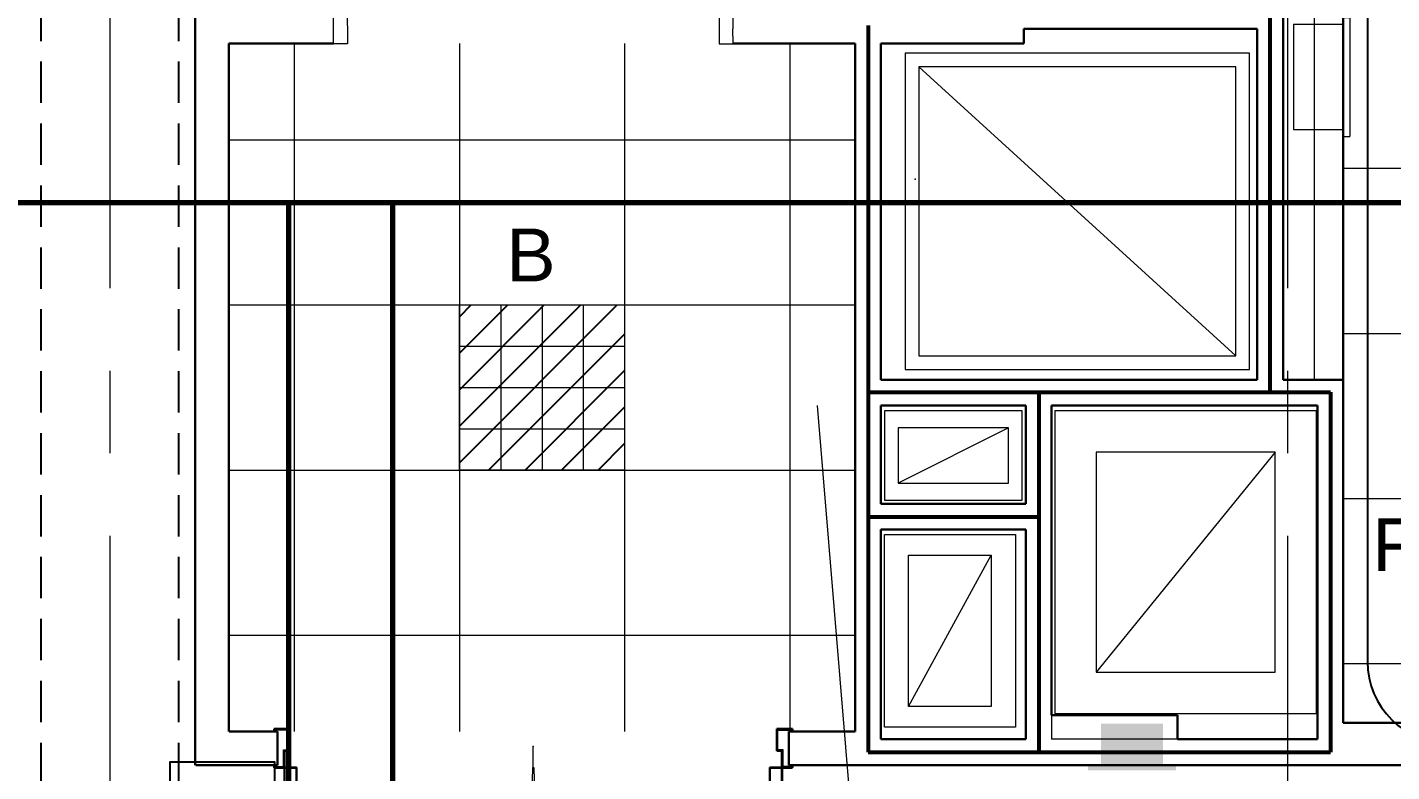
# Model space of a CAD drawing. Header units: inches. Extents: x -26575 to 27, y -11337 to 2257.
# Drawn here: x -22153 to -21954.9, y 542.9 to 651.2 of the extents above; entities that cross this region are included whole.
import ezdxf
from ezdxf.enums import TextEntityAlignment as Align

# ---------------------------------------------------------------- set-up
doc = ezdxf.new("R2010")
doc.units = ezdxf.units.IN
doc.header["$LTSCALE"] = 48
doc.header["$MEASUREMENT"] = 0
for name, pattern in [('A106$0$CENTER', [2, 1.25, -0.25, 0.25, -0.25]), ('A106$0$DGN Style 4', [381.581252, 190.671456, -95.335728, 0.238339, -95.335728]), ('A112$0$CENTER', [2, 1.25, -0.25, 0.25, -0.25]), ('NB - 12th floor_plan$0$HIDDEN2', [0.1875, 0.125, -0.0625])]:
    doc.linetypes.add(name, pattern=pattern)
for name, color, linetype in [('A106$0$A-AREA-IDEN', 8, 'Continuous'), ('A106$0$A-DOOR', 8, 'Continuous'), ('A106$0$A-DOOR-FRAM', 8, 'Continuous'), ('A106$0$A-EQPM-FEC', 8, 'Continuous'), ('A106$0$A-FLOR-EVTR', 8, 'Continuous'), ('A106$0$A-FLOR-LEVL', 8, 'Continuous'), ('A106$0$A-FLOR-OPENING', 8, 'Continuous'), ('A106$0$A-FLOR-SLAB', 8, 'Continuous'), ('A106$0$A-FLOR-SPCL', 8, 'Continuous'), ('A106$0$A-GRID-GRDP0-15', 8, 'Continuous'), ('A106$0$A-HVAC-RDFF', 8, 'Continuous'), ('A106$0$A-WALL-FULL-INTR', 8, 'Continuous'), ('A106$0$bc105-11 - A-WALL-FIRE', 8, 'Continuous'), ('A112$0$A-DOOR', 8, 'Continuous'), ('A112$0$A-DOOR-FRAM', 8, 'Continuous'), ('A112$0$A-EQPM-FEC', 8, 'Continuous'), ('A112$0$A-FLOR-LEVL', 8, 'Continuous'), ('A112$0$A-FLOR-OPENING', 8, 'Continuous'), ('A112$0$A-FLOR-SLAB', 8, 'Continuous'), ('A112$0$A-FLOR-SPCL', 8, 'Continuous'), ('A112$0$A-GRID-GRDP0-15', 8, 'Continuous'), ('A112$0$A-HVAC-RDFF', 8, 'Continuous'), ('A112$0$A-WALL-FULL-INTR', 8, 'Continuous'), ('A112$0$bc112 - A-WALL-FIRE', 8, 'Continuous'), ('A612$0$A-CLNG-LITE', 3, 'Continuous'), ('A612$0$A-CLNG-MECH-SUPP', 8, 'Continuous'), ('A612$0$A-CLNG-PATT', 8, 'Continuous'), ('A612$0$A-FLOR-OPENING', 8, 'Continuous'), ('E-CNDT', 30, 'Continuous'), ('E-Emer-lite', 1, 'Continuous'), ('E-FIRE', 234, 'Continuous'), ('E-Powr-Devc', 233, 'Continuous'), ('E-TEXT', 6, 'Continuous'), ('NB - 12th floor_plan$0$STCBEAMS', 1, 'NB - 12th floor_plan$0$HIDDEN2'), ('XREF', 7, 'Continuous')]:
    doc.layers.add(name, color=color, linetype=linetype)
doc.layers.add('E-Fire-Covr', color=240, linetype='Continuous', lineweight=70, plot=False)
doc.styles.add('M08', font='arial.ttf', dxfattribs={"height": 7.68})

# ---------------------------------------------------------------- blocks, each defined once
blk = doc.blocks.new('A106$0$elev_sevr_5000_plan')
at = {"layer": 'A106$0$A-DOOR-FRAM', "linetype": 'Continuous', "lineweight": 13}
for p, q in [((-96.52, -124.17), (-96.52, -121.05)), ((-94.52, -121.05), (-94.5, -126.32)), ((-40.52, -121.05), (-40.5, -126.32)), ((-40.52, -121.05), (-38.52, -121.05)), ((-38.52, -121.05), (-38.52, -124.17)), ((-96.5, -126.32), (-96.52, -124.17)), ((-38.5, -126.32), (-38.52, -124.17)), ((-94.5, -126.32), (-96.5, -126.32)), ((-40.5, -126.32), (-38.5, -126.32))]:
    blk.add_line(p, q, dxfattribs=at)
at = {"layer": 'A106$0$A-DOOR-FRAM', "linetype": 'Continuous', "lineweight": 40}
blk.add_line((-94.52, -121.05), (-96.52, -121.05), dxfattribs=at)
at = {"layer": 'A106$0$A-FLOR-EVTR', "linetype": 'Continuous', "lineweight": 30}
for p, q in [((-23.52, -3.27), (-94.52, -3.27)), ((-94.52, -105.3), (-94.52, -3.27)), ((-23.52, -105.3), (-23.52, -3.27)), ((-27.52, -4.77), (-27.52, -6.27)), ((-94.52, -105.3), (-97.6, -105.3)), ((-97.6, -113.3), (-97.6, -105.3)), ((-94.52, -113.3), (-94.52, -105.3)), ((-40.52, -108.3), (-40.52, -105.3)), ((-23.52, -105.3), (-40.52, -105.3)), ((-40.52, -108.3), (-40.52, -106.3)), ((-40.52, -108.3), (-38.69, -108.3)), ((-38.69, -108.3), (-38.69, -107.55)), ((-97.6, -113.05), (-97.6, -121.05)), ((-94.52, -113.3), (-97.6, -113.3)), ((-94.52, -114.55), (-94.52, -121.05)), ((-40.52, -118.05), (-40.52, -121.05)), ((-40.52, -118.05), (-40.52, -120.05)), ((-40.52, -120.05), (-38.69, -120.05)), ((-38.69, -120.05), (-38.69, -121.05)), ((-94.52, -121.05), (-97.6, -121.05))]:
    blk.add_line(p, q, dxfattribs=at)
at = {"layer": 'A106$0$A-FLOR-EVTR', "linetype": 'Continuous', "lineweight": 0}
for p, q in [((-84.77, -3.27), (-84.77, -4.77)), ((-83.27, -3.27), (-83.27, -4.77)), ((-35.27, -3.27), (-35.27, -4.77)), ((-33.77, -3.27), (-33.77, -4.77)), ((-27.52, -4.77), (-90.52, -4.77)), ((-90.52, -4.77), (-90.52, -6.27)), ((-93.02, -7.27), (-91.52, -7.27)), ((-93.02, -7.27), (-93.02, -99.3)), ((-91.52, -7.27), (-91.52, -99.3)), ((-27.52, -6.27), (-90.52, -6.27)), ((-25.02, -7.27), (-26.52, -7.27)), ((-26.52, -7.27), (-26.52, -99.3)), ((-25.02, -7.27), (-25.02, -99.3)), ((-94.52, -13.52), (-93.02, -13.52)), ((-23.52, -13.52), (-25.02, -13.52)), ((-94.52, -15.02), (-93.02, -15.02)), ((-23.52, -15.02), (-25.02, -15.02)), ((-6.01, -36.79), (-7.26, -36.79)), ((-6.01, -39.75), (-6.01, -36.79)), ((-6.01, -36.79), (-4.87, -36.79)), ((-9.99, -39.75), (-2.02, -39.75)), ((-9.99, -78.66), (-9.99, -39.75)), ((-2.02, -39.75), (-2.02, -78.66)), ((-8.4, -72.75), (-8.39, -46.35)), ((-8.39, -46.35), (-3.62, -46.35)), ((-3.62, -46.35), (-3.62, -72.75)), ((-94.52, -52.53), (-93.02, -52.53)), ((-23.52, -52.53), (-25.02, -52.53)), ((-94.52, -54.03), (-93.02, -54.03)), ((-23.52, -54.03), (-25.02, -54.03)), ((-3.62, -72.75), (-8.4, -72.75)), ((-2.02, -78.66), (-9.99, -78.66)), ((-6.01, -81.62), (-6.01, -78.66)), ((-6.01, -81.62), (-7.26, -81.62)), ((-6.01, -81.62), (-4.87, -81.62)), ((-94.52, -91.8), (-93.02, -91.8)), ((-23.52, -91.8), (-25.02, -91.8)), ((-94.52, -93.3), (-93.02, -93.3)), ((-23.52, -93.3), (-25.02, -93.3)), ((-93.02, -99.3), (-91.52, -99.3)), ((-25.02, -99.3), (-26.52, -99.3)), ((-97.02, -105.3), (-94.52, -105.3)), ((-40.52, -105.3), (-94.52, -105.3)), ((-40.52, -108.3), (-94.52, -108.3)), ((-8.62, -107.5), (-40.52, -107.5)), ((-8.62, -107.5), (-8.62, -113.3)), ((-7.73, -109.11), (-9.52, -109.11)), ((-7.73, -109.48), (-9.52, -109.48)), ((-7.73, -110.86), (-9.52, -110.86)), ((-7.69, -109.11), (-7.69, -111.23)), ((-66.02, -111.8), (-66.02, -113.3)), ((-7.73, -111.23), (-9.52, -111.23)), ((-97.6, -114.55), (-8.62, -114.55)), ((-8.62, -113.3), (-94.52, -113.3)), ((-66.02, -114.55), (-66.02, -116.3)), ((-8.62, -114.55), (-8.62, -121.05)), ((-7.73, -118.11), (-9.52, -118.11)), ((-7.73, -118.48), (-9.52, -118.48)), ((-7.73, -118.11), (-7.73, -120.23)), ((-66.02, -119.55), (-66.02, -121.05)), ((-7.73, -119.86), (-9.52, -119.86)), ((-7.73, -120.23), (-9.52, -120.23)), ((-97.02, -121.05), (-94.52, -121.05)), ((-40.52, -121.05), (-94.52, -121.05))]:
    blk.add_line(p, q, dxfattribs=at)
at = {"layer": 'A106$0$A-FLOR-EVTR', "linetype": 'A106$0$DGN Style 4', "lineweight": 0}
blk.add_line((-6.01, -93.62), (-6.01, -24.79), dxfattribs=at)
at = {"layer": 'A106$0$A-FLOR-EVTR', "linetype": 'Continuous', "lineweight": 0, "flags": 128}
blk.add_lwpolyline([(-97.02, -105.3), (-97.02, -2.02), (-21.02, -2.02), (-21.02, -107.5)], dxfattribs=at)
at = {"layer": 'A106$0$A-FLOR-EVTR', "linetype": 'Continuous', "lineweight": 13, "flags": 128}
blk.add_lwpolyline([(0, -83.21), (-16.01, -83.21), (-16.01, -35.21), (0, -35.21)], dxfattribs=at)
at = {"layer": 'A106$0$A-FLOR-EVTR', "linetype": 'Continuous', "lineweight": 30, "flags": 128}
for points in [[(-101.02, -56.26), (-101.02, -53.26), (-100.64, -53.26), (-100.64, -54.57), (-98.02, -54.57), (-98.02, -54.95), (-100.64, -54.95), (-100.64, -56.26), (-101.02, -56.26)], [(-16.02, -56.26), (-16.02, -53.26), (-16.39, -53.26), (-16.39, -54.57), (-19.02, -54.57), (-19.02, -54.95), (-16.39, -54.95), (-16.39, -56.26), (-16.02, -56.26)]]:
    blk.add_lwpolyline(points, close=True, dxfattribs=at)
at = {"layer": 'A106$0$A-FLOR-EVTR', "linetype": 'Continuous', "lineweight": 30}
for points in [[(-40.52, -110.05), (-66.02, -110.05), (-66.02, -108.55), (-40.52, -108.55)], [(-66.02, -111.8), (-94.52, -111.8), (-94.52, -110.3), (-66.02, -110.3)], [(-66.02, -116.3), (-94.52, -116.3), (-94.52, -117.8), (-66.02, -117.8)], [(-40.52, -118.05), (-66.02, -118.05), (-66.02, -119.55), (-40.52, -119.55)]]:
    blk.add_3dface(points, dxfattribs=at)
at = {"layer": 'A106$0$A-WALL-FULL-INTR', "linetype": 'Continuous', "lineweight": 30}
for p, q in [((-105, -0.05), (0, -0.04)), ((-105, -0.05), (-105, -84.05)), ((-105, -0.05), (-105, -121.05)), ((0, -0.04), (0, -121.05)), ((-96.52, -121.05), (-105, -121.05)), ((-38.52, -121.05), (0, -121.05)), ((-11.99, -121.05), (0, -121.05))]:
    blk.add_line(p, q, dxfattribs=at)
blk = doc.blocks.new('*U429')
at = {"layer": 'A106$0$A-DOOR', "linetype": 'Continuous', "lineweight": 0}
blk.add_line((0, 15.19), (0, 18.24), dxfattribs=at)
at = {"layer": 'A106$0$A-DOOR', "linetype": 'Continuous', "lineweight": 0, "extrusion": (0, 0, -1)}
for centre, start, end in [((36.13, 15.19), 180, 270), ((-36.13, 15.19), 272.7863, 0)]:
    blk.add_arc(centre, 36, start, end, dxfattribs=at)
at = {"layer": 'A106$0$A-DOOR', "linetype": 'Continuous', "lineweight": 0}
for p in [(0, 18.24), (0, 15.19)]:
    blk.add_point(p, dxfattribs=at)
at = {"layer": 'A106$0$A-DOOR', "linetype": 'Continuous', "lineweight": 30}
for points in [[(-36.13, -20.81), (-34.38, -20.81), (-34.38, 15.19), (-36.13, 15.19)], [(36.13, -20.81), (34.38, -20.81), (34.38, 15.19), (36.13, 15.19)]]:
    blk.add_3dface(points, dxfattribs=at)
at = {"layer": 'A106$0$A-DOOR-FRAM', "linetype": 'Continuous', "lineweight": 30}
for p, q in [((-35.37, 20.81), (-37.63, 20.81)), ((-37.63, 20.81), (-37.63, 20.44)), ((-35.37, 17.61), (-35.37, 20.81)), ((35.37, 20.81), (37.63, 20.81)), ((35.37, 17.61), (35.37, 20.81)), ((37.63, 20.81), (37.63, 20.44)), ((-36.13, 15.19), (-36.13, 17.61)), ((-36.13, 17.61), (-35.37, 17.61)), ((36.13, 17.61), (35.37, 17.61)), ((36.13, 15.19), (36.13, 17.61)), ((-37.63, 15.19), (-37.63, 15.56)), ((-37.63, 15.19), (-36.13, 15.19)), ((37.63, 15.19), (36.13, 15.19)), ((37.63, 15.19), (37.63, 15.56))]:
    blk.add_line(p, q, dxfattribs=at)
at = {"layer": 'A106$0$A-DOOR-FRAM', "linetype": 'Continuous', "lineweight": 13}
for p, q in [((-37.48, 20.44), (-37.63, 20.44)), ((-35.52, 20.66), (-37.48, 20.66)), ((-37.48, 20.66), (-37.48, 20.44)), ((-35.52, 17.76), (-35.52, 20.66)), ((35.52, 17.76), (35.52, 20.66)), ((35.52, 20.66), (37.48, 20.66)), ((37.48, 20.66), (37.48, 20.44)), ((37.48, 20.44), (37.63, 20.44)), ((-36.28, 15.34), (-36.28, 17.76)), ((-36.28, 17.76), (-35.52, 17.76)), ((36.28, 17.76), (35.52, 17.76)), ((36.28, 15.34), (36.28, 17.76)), ((-37.63, 15.56), (-37.48, 15.56)), ((-37.48, 15.34), (-37.48, 15.56)), ((-37.48, 15.34), (-36.28, 15.34)), ((37.48, 15.34), (36.28, 15.34)), ((37.63, 15.56), (37.48, 15.56)), ((37.48, 15.34), (37.48, 15.56))]:
    blk.add_line(p, q, dxfattribs=at)
blk = doc.blocks.new('*U430')
at = {"layer": 'A106$0$A-EQPM-FEC', "linetype": 'Continuous', "lineweight": 13, "extrusion": (0, 0, -1)}
blk.add_hatch(color=256, dxfattribs=at).paths.add_polyline_path([(-6.38, -3.25), (-6.38, -2.5), (-4.5, -2.5), (-4.5, 3.5), (4.5, 3.5), (4.5, -2.5), (6.37, -2.5), (6.37, -3.25)])
at = {"layer": 'A106$0$A-EQPM-FEC', "linetype": 'Continuous', "lineweight": 13}
blk.add_line((6.38, -2.5), (-6.37, -2.5), dxfattribs=at)
blk = doc.blocks.new('*U418')
at = {"layer": 'A106$0$A-FLOR-SPCL', "linetype": 'Continuous', "lineweight": 13}
for p, q in [((-1.81, 8.11), (-2.75, 8.11)), ((-2.75, 8.11), (-2.75, -9.2)), ((-1.81, 8.11), (-1.81, -9.2)), ((-1.81, -9.2), (-2.75, -9.2)), ((5.44, -8.2), (-1.81, -8.2))]:
    blk.add_line(p, q, dxfattribs=at)
blk = doc.blocks.new('*U417')
at = {"layer": 'A106$0$A-FLOR-SPCL', "linetype": 'Continuous', "lineweight": 13}
for q in [(-3.72, 6.6), (3.53, -8.71)]:
    blk.add_line((3.53, 6.6), q, dxfattribs=at)
blk.add_blockref('*U418', (-1.91, -0.51), dxfattribs=at)
blk = doc.blocks.new('*U385')
at = {"layer": 'A106$0$A-WALL-FULL-INTR', "linetype": 'Continuous', "lineweight": 30}
for p, q in [((-1142, 51), (-1142, -826)), ((-656, -826), (-1142, -826)), ((-1142, -875), (-360, -875))]:
    blk.add_line(p, q, dxfattribs=at)
at = {"layer": 'A106$0$A-FLOR-SPCL', "linetype": 'Continuous', "lineweight": 13, "extrusion": (0, 0, -1), "xscale": 8, "yscale": 8, "zscale": 8}
blk.add_blockref('*U417', (1171.7, -66.3), dxfattribs=at)
blk = doc.blocks.new('A106')
at = {"layer": 'A106$0$A-AREA-IDEN', "lineweight": 0, "elevation": 0.21, "flags": 128}
blk.add_lwpolyline([(-21916.08, 240.32), (-22008.79, 240.32), (-22038.28, 596.17)], dxfattribs=at)
at = {"layer": 'A106$0$A-FLOR-LEVL', "lineweight": 0}
blk.add_point((-22024.07, 629.08), dxfattribs=at)
at = {"layer": 'A106$0$A-FLOR-OPENING', "lineweight": 0}
for points in [[(-21975.52, 647.41), (-22025.52, 647.41), (-22025.52, 601.41), (-21975.52, 601.41)], [(-22008.52, 595.41), (-22028.52, 595.41), (-22028.52, 582.41), (-22008.52, 582.41)], [(-21965.77, 595.41), (-22003.77, 595.41), (-22003.77, 551.41), (-21965.77, 551.41)], [(-22028.52, 577.41), (-22009.52, 577.41), (-22009.52, 549.41), (-22028.52, 549.41)]]:
    blk.add_3dface(points, dxfattribs=at)
at = {"layer": 'A106$0$A-FLOR-SLAB', "lineweight": 0}
blk.add_3dface([(-21965.77, 595.41), (-22003.77, 595.41), (-22003.77, 551.41), (-21965.77, 551.41)], dxfattribs=at)
at = {"layer": 'A106$0$A-GRID-GRDP0-15', "linetype": 'A106$0$CENTER', "lineweight": 0}
for p, q in [((-22141.02, 2113.24), (-22141.02, -676.9)), ((-21970.01, 2113.24), (-21970.01, 382.21))]:
    blk.add_line(p, q, dxfattribs=at)
at = {"layer": 'A106$0$A-HVAC-RDFF', "lineweight": 0}
for p, q in [((-22023.52, 645.41), (-21977.52, 603.41)), ((-22010.52, 592.91), (-22026.52, 584.91)), ((-21971.77, 589.41), (-21997.77, 557.41)), ((-22025.02, 552.41), (-22013.02, 574.41))]:
    blk.add_line(p, q, dxfattribs=at)
at = {"layer": 'A106$0$A-HVAC-RDFF', "lineweight": 13}
for points in [[(-21977.52, 645.41), (-22023.52, 645.41), (-22023.52, 603.41), (-21977.52, 603.41)], [(-22010.52, 592.91), (-22026.52, 592.91), (-22026.52, 584.91), (-22010.52, 584.91)], [(-21971.77, 589.41), (-21997.77, 589.41), (-21997.77, 557.41), (-21971.77, 557.41)], [(-22025.02, 574.41), (-22013.02, 574.41), (-22013.02, 552.41), (-22025.02, 552.41)]]:
    blk.add_3dface(points, dxfattribs=at)
at = {"layer": 'A106$0$A-WALL-FULL-INTR', "lineweight": 30}
for p, q in [((-21970.64, 654.66), (-21970.64, 599.91)), ((-22128.64, 653.67), (-22128.64, 543.91)), ((-21974.39, 650.91), (-22008.28, 650.91)), ((-22008.28, 650.91), (-22008.28, 648.8)), ((-21974.39, 650.91), (-21974.39, 599.91)), ((-22123.76, 648.79), (-22108.53, 648.8)), ((-22123.76, 648.79), (-22123.76, 548.78)), ((-22050.53, 648.8), (-22032.78, 648.8)), ((-22032.78, 548.78), (-22032.78, 648.8)), ((-22029.04, 648.8), (-22029.04, 599.91)), ((-22029.04, 648.8), (-22008.28, 648.8)), ((-21974.39, 599.91), (-22029.04, 599.91)), ((-21961.89, 599.91), (-21970.64, 599.91)), ((-22029.04, 596.16), (-22029.04, 581.91)), ((-22008.01, 596.16), (-22029.04, 596.16)), ((-22008.01, 596.16), (-22008.01, 581.91)), ((-21965.64, 596.16), (-22004.26, 596.16)), ((-22004.26, 596.16), (-22004.26, 551.16)), ((-21965.64, 596.16), (-21965.64, 596.16)), ((-21965.64, 596.16), (-21965.64, 547.66)), ((-22008.01, 581.91), (-22029.04, 581.91)), ((-22008.01, 578.16), (-22029.04, 578.16)), ((-22029.04, 578.16), (-22029.04, 547.66)), ((-22008.01, 578.16), (-22008.01, 547.66)), ((-22004.26, 551.16), (-21985.98, 551.16)), ((-21985.98, 551.16), (-21985.98, 547.66)), ((-22123.7, 548.78), (-22116.67, 548.78)), ((-22116.67, 543.91), (-22116.67, 548.78)), ((-22042.42, 543.91), (-22042.42, 548.78)), ((-22042.42, 548.78), (-22032.78, 548.78)), ((-22029.04, 547.66), (-22008.01, 547.66)), ((-21985.98, 547.66), (-21965.64, 547.66)), ((-22128.57, 543.91), (-22116.67, 543.91)), ((-22042.42, 543.91), (-21961.89, 543.91))]:
    blk.add_line(p, q, dxfattribs=at)
at = {"layer": 'A106$0$A-WALL-FULL-INTR', "lineweight": 0}
for p in [(-22004.26, 551.16), (-21985.98, 547.66)]:
    blk.add_line(p, (-22004.26, 547.66), dxfattribs=at)
at = {"layer": 'A106$0$A-WALL-FULL-INTR', "lineweight": 0, "flags": 128}
blk.add_lwpolyline([(-21966.14, 762.66), (-21966.14, 735.91), (-21992.14, 735.91), (-21992.14, 655.41), (-21966.14, 655.41), (-21966.14, 599.91)], dxfattribs=at)
at = {"layer": 'A106$0$bc105-11 - A-WALL-FIRE', "lineweight": 53}
for p, q in [((-21972.51, 598.05), (-21972.51, 652.78)), ((-22030.91, 651.4), (-22030.91, 545.78)), ((-22030.91, 598.13), (-21963.76, 598.13)), ((-22006.11, 598.13), (-22006.11, 545.78)), ((-21963.76, 598.13), (-21963.76, 545.78)), ((-22030.91, 580), (-22006.11, 580)), ((-22030.91, 545.78), (-21963.76, 545.78))]:
    blk.add_line(p, q, dxfattribs=at)
at = {"layer": 'A106$0$A-DOOR', "lineweight": 30}
blk.add_blockref('*U429', (-22079.54, 528.35), dxfattribs=at)
at = {"layer": 'A106$0$A-EQPM-FEC', "lineweight": 13}
blk.add_blockref('*U430', (-21992.57, 546.41), dxfattribs=at)
at = {"layer": 'A106$0$A-WALL-FULL-INTR', "lineweight": 30}
blk.add_blockref('A106$0$elev_sevr_5000_plan', (-22012.03, 775.09), dxfattribs=at)
at = {"layer": 'A106$0$A-WALL-FULL-INTR', "lineweight": 30, "xscale": 0.125, "yscale": 0.125, "zscale": 0.125}
blk.add_blockref('*U385', (-21819.14, 653.28), dxfattribs=at)
blk = doc.blocks.new('A112')
at = {"layer": 'A112$0$A-EQPM-FEC', "lineweight": 13, "extrusion": (0, 0, -1)}
blk.add_hatch(color=256, dxfattribs=at).paths.add_polyline_path([(21986.2, 543.16), (21986.2, 543.91), (21988.07, 543.91), (21988.07, 549.91), (21997.07, 549.91), (21997.07, 543.91), (21998.95, 543.91), (21998.95, 543.16)])
at = {"layer": 'A112$0$A-DOOR', "lineweight": 0}
blk.add_line((-22079.54, 543.53), (-22079.54, 546.59), dxfattribs=at)
at = {"layer": 'A112$0$A-DOOR', "lineweight": 0, "extrusion": (0, 0, -1)}
for centre, start, end in [((22115.67, 543.53), 180, 270), ((22043.42, 543.53), 272.7863, 0)]:
    blk.add_arc(centre, 36, start, end, dxfattribs=at)
at = {"layer": 'A112$0$A-DOOR', "lineweight": 0}
for p in [(-22079.54, 546.59), (-22079.54, 543.53)]:
    blk.add_point(p, dxfattribs=at)
at = {"layer": 'A112$0$A-DOOR', "lineweight": 30}
for points in [[(-22115.67, 507.53), (-22113.92, 507.53), (-22113.92, 543.53), (-22115.67, 543.53)], [(-22043.42, 507.53), (-22045.17, 507.53), (-22045.17, 543.53), (-22043.42, 543.53)]]:
    blk.add_3dface(points, dxfattribs=at)
at = {"layer": 'A112$0$A-DOOR-FRAM', "lineweight": 13}
for p, q in [((-22108.55, 650.92), (-22108.55, 654.04)), ((-22106.55, 654.04), (-22106.53, 648.77)), ((-22052.55, 654.04), (-22052.53, 648.77)), ((-22050.55, 654.04), (-22050.55, 650.92)), ((-22108.53, 648.77), (-22108.55, 650.92)), ((-22050.53, 648.77), (-22050.55, 650.92)), ((-22106.53, 648.77), (-22108.53, 648.77)), ((-22052.53, 648.77), (-22050.53, 648.77)), ((-22115.07, 549.01), (-22117.02, 549.01)), ((-22117.02, 549.01), (-22117.02, 548.78)), ((-22115.07, 546.11), (-22115.07, 549.01)), ((-22044.02, 546.11), (-22044.02, 549.01)), ((-22044.02, 549.01), (-22042.07, 549.01)), ((-22042.07, 549.01), (-22042.07, 548.78)), ((-22117.02, 548.78), (-22117.17, 548.78)), ((-22042.07, 548.78), (-22041.92, 548.78)), ((-22115.82, 543.68), (-22115.82, 546.11)), ((-22115.82, 546.11), (-22115.07, 546.11)), ((-22043.27, 546.11), (-22044.02, 546.11)), ((-22043.27, 543.68), (-22043.27, 546.11)), ((-22117.17, 543.91), (-22117.02, 543.91)), ((-22117.02, 543.68), (-22117.02, 543.91)), ((-22117.02, 543.68), (-22115.82, 543.68)), ((-22042.07, 543.68), (-22043.27, 543.68)), ((-22041.92, 543.91), (-22042.07, 543.91)), ((-22042.07, 543.68), (-22042.07, 543.91))]:
    blk.add_line(p, q, dxfattribs=at)
at = {"layer": 'A112$0$A-DOOR-FRAM', "lineweight": 30}
for p, q in [((-22114.92, 549.16), (-22117.17, 549.16)), ((-22117.17, 549.16), (-22117.17, 548.78)), ((-22114.92, 545.96), (-22114.92, 549.16)), ((-22044.17, 549.16), (-22041.92, 549.16)), ((-22044.17, 545.96), (-22044.17, 549.16)), ((-22041.92, 549.16), (-22041.92, 548.78)), ((-22115.67, 543.53), (-22115.67, 545.96)), ((-22115.67, 545.96), (-22114.92, 545.96)), ((-22043.42, 545.96), (-22044.17, 545.96)), ((-22043.42, 543.53), (-22043.42, 545.96)), ((-22117.17, 543.53), (-22117.17, 543.91)), ((-22117.17, 543.53), (-22115.67, 543.53)), ((-22041.92, 543.53), (-22043.42, 543.53)), ((-22041.92, 543.53), (-22041.92, 543.91))]:
    blk.add_line(p, q, dxfattribs=at)
at = {"layer": 'A112$0$A-EQPM-FEC', "lineweight": 13}
blk.add_line((-21986.2, 543.91), (-21998.95, 543.91), dxfattribs=at)
at = {"layer": 'A112$0$A-FLOR-LEVL', "lineweight": 0}
blk.add_point((-22024.07, 629.08), dxfattribs=at)
at = {"layer": 'A112$0$A-FLOR-OPENING', "lineweight": 0}
for points in [[(-21975.52, 647.41), (-22025.52, 647.41), (-22025.52, 601.41), (-21975.52, 601.41)], [(-22008.52, 595.41), (-22028.52, 595.41), (-22028.52, 582.41), (-22008.52, 582.41)], [(-21965.77, 595.41), (-22003.77, 595.41), (-22003.77, 551.41), (-21965.77, 551.41)], [(-22028.52, 577.41), (-22009.52, 577.41), (-22009.52, 549.41), (-22028.52, 549.41)]]:
    blk.add_3dface(points, dxfattribs=at)
at = {"layer": 'A112$0$A-FLOR-SLAB', "lineweight": 0}
blk.add_3dface([(-21965.77, 595.41), (-22003.77, 595.41), (-22003.77, 551.41), (-21965.77, 551.41)], dxfattribs=at)
at = {"layer": 'A112$0$A-FLOR-SPCL', "lineweight": 13}
for p, q in [((-21961.88, 652.6), (-21961.88, 635.28)), ((-21960.95, 652.6), (-21960.95, 635.29)), ((-21969.13, 651.6), (-21969.14, 636.29)), ((-21969.14, 636.29), (-21961.88, 636.28)), ((-21961.88, 635.28), (-21960.95, 635.29))]:
    blk.add_line(p, q, dxfattribs=at)
at = {"layer": 'A112$0$A-GRID-GRDP0-15', "linetype": 'A112$0$CENTER', "lineweight": 0}
for p, q in [((-22141.02, 2113.24), (-22141.02, -676.9)), ((-21970.01, 2113.24), (-21970.01, 382.21))]:
    blk.add_line(p, q, dxfattribs=at)
at = {"layer": 'A112$0$A-HVAC-RDFF', "lineweight": 0}
for p, q in [((-22023.52, 645.41), (-21977.52, 603.41)), ((-22010.52, 592.91), (-22026.52, 584.91)), ((-21971.77, 589.41), (-21997.77, 557.41)), ((-22025.02, 552.41), (-22013.02, 574.41))]:
    blk.add_line(p, q, dxfattribs=at)
at = {"layer": 'A112$0$A-HVAC-RDFF', "lineweight": 13}
for points in [[(-21977.52, 645.41), (-22023.52, 645.41), (-22023.52, 603.41), (-21977.52, 603.41)], [(-22010.52, 592.91), (-22026.52, 592.91), (-22026.52, 584.91), (-22010.52, 584.91)], [(-21971.77, 589.41), (-21997.77, 589.41), (-21997.77, 557.41), (-21971.77, 557.41)], [(-22025.02, 574.41), (-22013.02, 574.41), (-22013.02, 552.41), (-22025.02, 552.41)]]:
    blk.add_3dface(points, dxfattribs=at)
at = {"layer": 'A112$0$A-WALL-FULL-INTR', "lineweight": 30}
for p, q in [((-21961.89, 659.66), (-21961.89, 550.03)), ((-21970.64, 654.66), (-21970.64, 599.91)), ((-22128.64, 653.67), (-22128.64, 543.91)), ((-21974.39, 650.91), (-22008.28, 650.91)), ((-22008.28, 650.91), (-22008.28, 648.8)), ((-21974.39, 650.91), (-21974.39, 599.91)), ((-22123.76, 648.79), (-22108.53, 648.8)), ((-22123.76, 648.79), (-22123.76, 548.78)), ((-22050.53, 648.8), (-22032.78, 648.8)), ((-22032.78, 548.78), (-22032.78, 648.8)), ((-22029.04, 648.8), (-22008.28, 648.8)), ((-22029.04, 648.8), (-22029.04, 599.91)), ((-21974.39, 599.91), (-22029.04, 599.91)), ((-21961.89, 599.91), (-21970.64, 599.91)), ((-22029.04, 596.16), (-22029.04, 581.91)), ((-22008.01, 596.16), (-22029.04, 596.16)), ((-22008.01, 596.16), (-22008.01, 581.91)), ((-21965.64, 596.16), (-22004.26, 596.16)), ((-22004.26, 596.16), (-22004.26, 551.16)), ((-21965.64, 596.16), (-21965.64, 596.16)), ((-21965.64, 596.16), (-21965.64, 547.66)), ((-22008.01, 581.91), (-22029.04, 581.91)), ((-22008.01, 578.16), (-22029.04, 578.16)), ((-22029.04, 578.16), (-22029.04, 547.66)), ((-22008.01, 578.16), (-22008.01, 547.66)), ((-22004.26, 551.16), (-21985.98, 551.16)), ((-21985.98, 551.16), (-21985.98, 547.66)), ((-21901.14, 550.03), (-21961.89, 550.03)), ((-22123.7, 548.78), (-22116.67, 548.78)), ((-22116.67, 543.91), (-22116.67, 548.78)), ((-22042.42, 543.91), (-22042.42, 548.78)), ((-22042.42, 548.78), (-22032.78, 548.78)), ((-22029.04, 547.66), (-22008.01, 547.66)), ((-21985.98, 547.66), (-21965.64, 547.66)), ((-22128.57, 543.91), (-22116.67, 543.91)), ((-22042.42, 543.91), (-21961.89, 543.91)), ((-21961.89, 543.91), (-21864.14, 543.91))]:
    blk.add_line(p, q, dxfattribs=at)
at = {"layer": 'A112$0$A-WALL-FULL-INTR', "lineweight": 0}
for p in [(-22004.26, 551.16), (-21985.98, 547.66)]:
    blk.add_line(p, (-22004.26, 547.66), dxfattribs=at)
at = {"layer": 'A112$0$A-WALL-FULL-INTR', "lineweight": 0, "flags": 128}
blk.add_lwpolyline([(-21966.14, 762.66), (-21966.14, 735.91), (-21992.14, 735.91), (-21992.14, 655.41), (-21966.14, 655.41), (-21966.14, 599.91)], dxfattribs=at)
at = {"layer": 'A112$0$bc112 - A-WALL-FIRE', "lineweight": 53}
for p, q in [((-21972.51, 598.05), (-21972.51, 652.78)), ((-22030.91, 651.4), (-22030.91, 545.78)), ((-22030.91, 598.13), (-21963.76, 598.13)), ((-22006.11, 598.13), (-22006.11, 545.78)), ((-21963.76, 598.13), (-21963.76, 545.78)), ((-22030.91, 580), (-22006.11, 580)), ((-22030.91, 545.78), (-21963.76, 545.78))]:
    blk.add_line(p, q, dxfattribs=at)
blk = doc.blocks.new('A612')
at = {"layer": 'A612$0$A-CLNG-LITE', "lineweight": 0}
for p, q in [((-22084.27, 610.79), (-22084.27, 586.79)), ((-22078.27, 610.79), (-22078.27, 586.79)), ((-22072.27, 610.79), (-22072.27, 586.79)), ((-22090.27, 604.79), (-22066.27, 604.79)), ((-22090.27, 598.79), (-22066.27, 598.79)), ((-22090.27, 592.79), (-22066.27, 592.79))]:
    blk.add_line(p, q, dxfattribs=at)
at = {"layer": 'A612$0$A-CLNG-LITE', "lineweight": 13}
blk.add_3dface([(-22090.27, 610.79), (-22066.27, 610.79), (-22066.27, 586.79), (-22090.27, 586.79)], dxfattribs=at)
at = {"layer": 'A612$0$A-CLNG-MECH-SUPP', "lineweight": 0}
blk.add_line((-21961.89, 553.41, 0), (-21961.89, 550.66, 0), dxfattribs=at)
at = {"layer": 'A612$0$A-CLNG-PATT', "lineweight": 0}
for p, q in [((-22114.27, 648.8), (-22114.27, 548.78)), ((-22090.27, 648.8), (-22090.27, 548.78)), ((-22066.27, 648.8), (-22066.27, 548.78)), ((-22042.27, 648.8), (-22042.27, 548.78)), ((-22123.76, 634.79), (-22032.78, 634.79)), ((-21961.89, 630.66, 0), (-21901.14, 630.66, 0)), ((-22123.76, 610.79), (-22032.78, 610.79)), ((-21961.89, 606.66, 0), (-21901.14, 606.66, 0)), ((-22123.76, 586.79), (-22032.78, 586.79)), ((-21961.89, 582.66, 0), (-21901.14, 582.66, 0)), ((-22123.76, 562.79), (-22032.78, 562.79)), ((-21961.89, 558.66, 0), (-21901.14, 558.66, 0))]:
    blk.add_line(p, q, dxfattribs=at)
at = {"layer": 'A612$0$A-FLOR-OPENING', "lineweight": 0}
for points in [[(-21975.52, 647.41), (-22025.52, 647.41), (-22025.52, 601.41), (-21975.52, 601.41)], [(-22008.52, 595.41), (-22028.52, 595.41), (-22028.52, 582.41), (-22008.52, 582.41)], [(-21965.77, 595.41), (-22003.77, 595.41), (-22003.77, 551.41), (-21965.77, 551.41)], [(-22028.52, 577.41), (-22009.52, 577.41), (-22009.52, 549.41), (-22028.52, 549.41)]]:
    blk.add_3dface(points, dxfattribs=at)
blk = doc.blocks.new('NB - 12th floor_plan')
at = {"layer": 'NB - 12th floor_plan$0$STCBEAMS'}
for p, q in [((-22151.01, 379.16), (-22151.03, 1009.17)), ((-22131.02, 379.16), (-22131.02, 1009.17))]:
    blk.add_line(p, q, dxfattribs=at)
blk = doc.blocks.new('*U164')
at = {"layer": 'E-Fire-Covr'}
blk.add_lwpolyline([(10.15, 322), (318, 322), (318, -314), (-318, -314), (-318, 322), (-9.51, 322)], dxfattribs=at)
blk = doc.blocks.new('CardReader')
at = {"linetype": 'Continuous'}
blk.add_lwpolyline([(-22610.68, 1169.61), (-22595.44, 1169.61), (-22595.44, 1184.86), (-22610.68, 1184.86)], close=True, dxfattribs=at)
at = {"style": 'M08'}
blk.add_text('CR', height=7.688, dxfattribs=at).set_placement((-22603.06, 1177.24), align=Align.MIDDLE_CENTER)

msp = doc.modelspace()

# ---------------------------------------------------------------- hatches: boundary and pattern name
at = {"layer": 'E-Emer-lite'}
h = msp.add_hatch(dxfattribs=at)
h.set_pattern_fill('ANSI31', color=256, scale=30, angle=-180)
h.set_pattern_definition([(225, (1206.231, -1.709), (2.6516504, -2.6516504), [])])
h.paths.add_polyline_path([(-22090.27, 610.79), (-22090.27, 586.79), (-22066.27, 586.79), (-22066.27, 610.79)])

# ---------------------------------------------------------------- linework, layer by layer
at = {"layer": 'E-CNDT'}
msp.add_line((-21958.38, 931.84), (-21958.38, 558.66, 0), dxfattribs=at)
msp.add_arc((-21946.38, 558.97), 12, 180, 270, dxfattribs=at)

# ---------------------------------------------------------------- block references
at = {"layer": 'E-FIRE'}
for p in [(-22417.99, 303.69), (-21797.05, 303.69)]:
    msp.add_blockref('*U164', p, dxfattribs=at)
at = {"layer": 'E-Powr-Devc'}
msp.add_blockref('CardReader', (478.35, -640.54), dxfattribs=at)
at = {"layer": 'XREF'}
for name in ['A106', 'A112', 'NB - 12th floor_plan', 'A612']:
    msp.add_blockref(name, (0, 0), dxfattribs=at)

# ---------------------------------------------------------------- texts
at = {"layer": 'E-TEXT', "style": 'M08'}
for s, p in [('B', (-22083.45, 614.22)), ('F29', (-21957.68, 572.1))]:
    msp.add_text(s, height=7.68, dxfattribs=at).set_placement(p)

doc.saveas('drawing.dxf')
